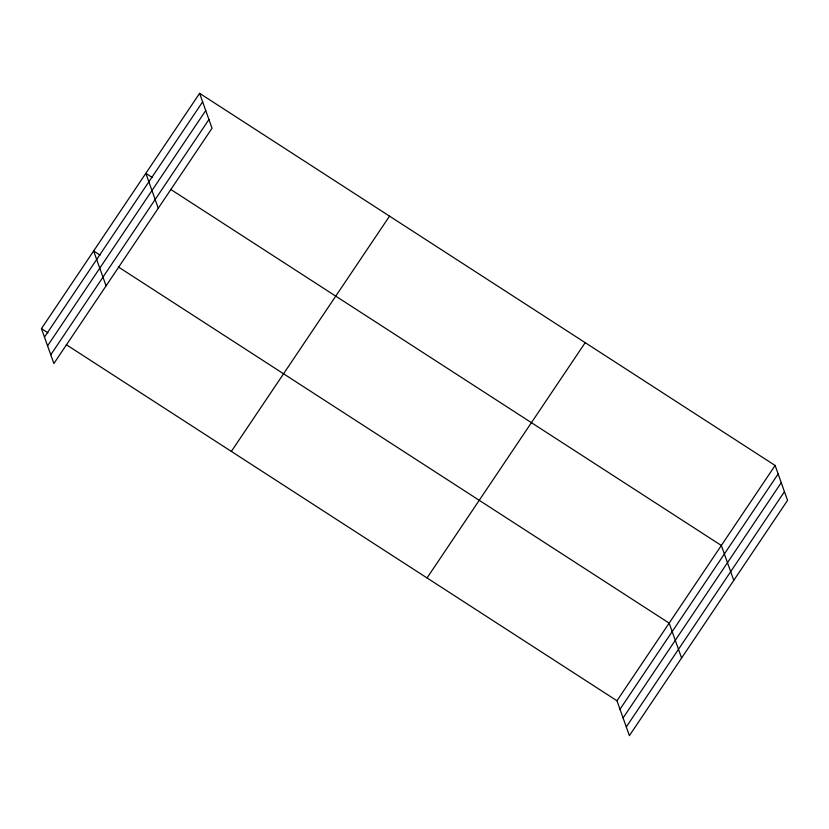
<?xml version="1.0" encoding="UTF-8"?>
<svg xmlns="http://www.w3.org/2000/svg" width="829" height="829" viewBox="0 0 829 829"><rect width="100%" height="100%" fill="white"/><g stroke="black" fill="none" stroke-linecap="round" stroke-linejoin="round"><path stroke-width="1.24" d="M199.613 93.335L212.037 128.236L53.875 363.527L41.45 328.616L199.613 93.335L775.125 465.473L787.55 500.384L629.387 735.665L616.963 700.764L66.268 344.667M44.476 337.113L202.639 101.822M47.574 345.828L205.737 110.537M50.776 354.802L208.939 119.521M231.364 451.422L389.526 216.141M427.039 577.958L585.201 342.667M616.963 700.764L775.125 465.473M619.988 709.251L778.141 473.97M623.087 717.966L781.25 482.685M626.289 726.95L784.441 491.67M152.308 177.52L145.831 173.334L158.266 208.234M170.66 189.375L721.344 545.472L733.779 580.383M100.122 255.166L93.646 250.98L106.071 285.881M118.464 267.021L669.158 623.118L681.583 658.019M41.45 328.616L47.927 332.802"/></g></svg>
